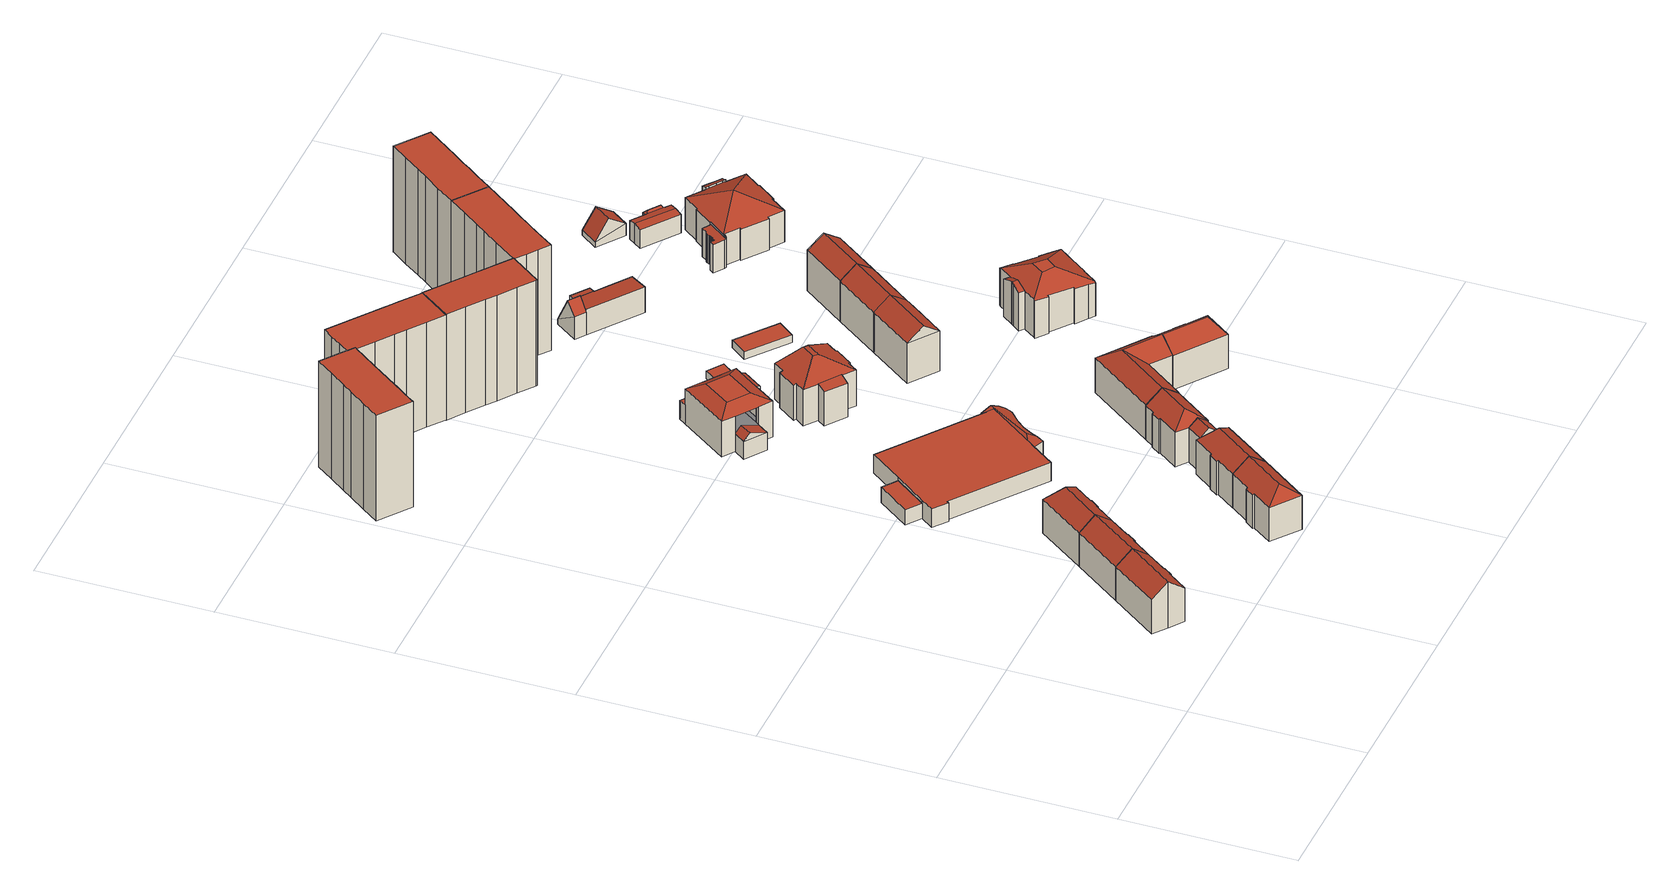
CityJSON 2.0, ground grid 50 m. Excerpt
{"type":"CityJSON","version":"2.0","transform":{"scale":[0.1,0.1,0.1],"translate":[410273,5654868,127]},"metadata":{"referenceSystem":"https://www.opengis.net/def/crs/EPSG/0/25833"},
"CityObjects":{
"building1":{"type":"Building","attributes":{"Dachtyp_tdc":"tdcGableRoof","Gemeindeschluessel":14612000,"Dachneigung":37.64,"QualitaetDacherkennung":89,"Geometrietyp2DReferenz":"3000","measuredHeight":14.77,"function":"31001_9998","roofType":"3100"},"geometry":[{"type":"Solid","lod":"2","boundaries":[[[[0,1,2,3]],[[1,4,5,2]],[[4,6,7,5]],[[6,8,9,7]],[[8,10,11,9]],[[10,12,13,11]],[[12,14,15,13]],[[14,16,17,15]],[[16,18,19,17]],[[18,0,3,19]],[[14,12,10,8]],[[8,6,4,1,0,18,16,14]],[[3,2,5,7,9,11,13,15,17,19]]]],"semantics":{"surfaces":[{"type":"WallSurface"},{"type":"RoofSurface"},{"type":"GroundSurface"}],"values":[[0,0,0,0,0,0,0,0,0,0,1,1,2]]}}]},
"building2":{"type":"Building","attributes":{"Dachtyp_tdc":"tdcGableRoof","Gemeindeschluessel":14612000,"Dachneigung":37.69,"QualitaetDacherkennung":86,"Geometrietyp2DReferenz":"3000","measuredHeight":14.73,"function":"31001_9998","roofType":"3100"},"geometry":[{"type":"Solid","lod":"2","boundaries":[[[[20,21,22,23]],[[21,24,25,22]],[[24,16,17,25]],[[16,26,27,17]],[[26,12,13,27]],[[12,28,29,13]],[[28,30,31,29]],[[30,32,33,31]],[[32,34,35,33]],[[34,20,23,35]],[[30,28,12,26]],[[26,16,24,21,20,34,32,30]],[[23,22,25,17,27,13,29,31,33,35]]]],"semantics":{"surfaces":[{"type":"WallSurface"},{"type":"RoofSurface"},{"type":"GroundSurface"}],"values":[[0,0,0,0,0,0,0,0,0,0,1,1,2]]}}]},
"building3":{"type":"Building","attributes":{"Dachtyp_tdc":"tdcHipAndGableRoof","Gemeindeschluessel":14612000,"Dachneigung":37.41,"QualitaetDacherkennung":75,"Geometrietyp2DReferenz":"3000","measuredHeight":14.69,"function":"31001_9998","roofType":"5000"},"geometry":[{"type":"Solid","lod":"2","boundaries":[[[[36,37,38,39]],[[37,32,33,38]],[[32,40,31,33]],[[40,28,29,31]],[[28,41,42,29]],[[41,43,44,42]],[[43,45,46,44]],[[45,47,48,46]],[[47,36,39,48]],[[43,41,49]],[[41,28,40,49]],[[40,32,37,36,47,45,43,49]],[[39,38,33,31,29,42,44,46,48]]]],"semantics":{"surfaces":[{"type":"WallSurface"},{"type":"RoofSurface"},{"type":"GroundSurface"}],"values":[[0,0,0,0,0,0,0,0,0,1,1,1,2]]}}]},
"building4":{"type":"Building","attributes":{"Dachtyp_tdc":"tdcPolyFlatRoof","Gemeindeschluessel":14612000,"Dachneigung":0,"QualitaetDacherkennung":45,"Geometrietyp2DReferenz":"3000","measuredHeight":33.95,"function":"31001_9998","roofType":"1000"},"geometry":[{"type":"Solid","lod":"2","boundaries":[[[[50,51,52,53]],[[51,54,55,52]],[[54,56,57,55]],[[56,58,59,57]],[[58,60,61,59]],[[60,62,63,61]],[[62,64,65,63]],[[64,66,67,65]],[[66,68,69,67]],[[68,70,71,69]],[[70,72,73,71]],[[72,74,75,73]],[[74,76,77,75]],[[76,78,79,77]],[[78,80,81,79]],[[80,82,83,81]],[[82,84,85,83]],[[84,86,87,85]],[[86,88,89,87]],[[88,50,53,89]],[[88,86,84,82,80,78,76,74,72,70,68,66,64,62,60,58,56,54,51,50]],[[53,52,55,57,59,61,63,65,67,69,71,73,75,77,79,81,83,85,87,89]]]],"semantics":{"surfaces":[{"type":"WallSurface"},{"type":"RoofSurface"},{"type":"GroundSurface"}],"values":[[0,0,0,0,0,0,0,0,0,0,0,0,0,0,0,0,0,0,0,0,1,2]]}}]},
"building5":{"type":"Building","attributes":{"Dachtyp_tdc":"tdcPolyFlatRoof","Gemeindeschluessel":14612000,"Dachneigung":0,"QualitaetDacherkennung":72,"Geometrietyp2DReferenz":"3000","measuredHeight":4.89,"function":"31001_9998","roofType":"1000"},"geometry":[{"type":"Solid","lod":"2","boundaries":[[[[90,91,92,93]],[[91,94,95,92]],[[94,96,97,95]],[[96,90,93,97]],[[96,94,91,90]],[[93,92,95,97]]]],"semantics":{"surfaces":[{"type":"WallSurface"},{"type":"RoofSurface"},{"type":"GroundSurface"}],"values":[[0,0,0,0,1,2]]}}]},
"building6":{"type":"Building","attributes":{"Dachtyp_tdc":"tdcHipAndGableRoof","Gemeindeschluessel":14612000,"Dachneigung":37.78,"QualitaetDacherkennung":87,"Geometrietyp2DReferenz":"3000","measuredHeight":14.72,"function":"31001_9998","roofType":"5000"},"geometry":[{"type":"Solid","lod":"2","boundaries":[[[[98,99,100,101]],[[99,102,103,100]],[[102,104,105,103]],[[104,106,107,105]],[[106,108,109,107]],[[108,110,111,109]],[[110,112,113,111]],[[112,114,115,113]],[[114,98,101,115]],[[110,108,116]],[[108,106,104,116]],[[104,102,99,98,114,112,110,116]],[[101,100,103,105,107,109,111,113,115]]]],"semantics":{"surfaces":[{"type":"WallSurface"},{"type":"RoofSurface"},{"type":"GroundSurface"}],"values":[[0,0,0,0,0,0,0,0,0,1,1,1,2]]}}]},
"building7":{"type":"Building","attributes":{"Dachtyp_tdc":"tdcHipAndGableRoof","Gemeindeschluessel":14612000,"Dachneigung":37.59,"QualitaetDacherkennung":84,"Geometrietyp2DReferenz":"3000","measuredHeight":14.84,"function":"31001_9998","roofType":"5000"},"geometry":[{"type":"Solid","lod":"2","boundaries":[[[[104,102,117,118]],[[102,119,120,117]],[[119,121,122,120]],[[121,123,124,122]],[[123,125,126,124]],[[125,127,128,126]],[[127,129,130,128]],[[129,131,132,130]],[[131,133,134,132]],[[133,135,136,134]],[[135,106,137,136]],[[106,104,118,137]],[[133,131,129,127,138]],[[127,125,123,121,119,102,104,138]],[[104,106,135,133,138]],[[118,117,120,122,124,126,128,130,132,134,136,137]]]],"semantics":{"surfaces":[{"type":"WallSurface"},{"type":"RoofSurface"},{"type":"GroundSurface"}],"values":[[0,0,0,0,0,0,0,0,0,0,0,0,1,1,1,2]]}}]},
"building8":{"type":"Building","attributes":{"Gemeindeschluessel":14612000,"Geometrietyp2DReferenz":"3000","function":"31001_9998","roofType":"9999"},"children":["building8-1","building8-2"]},
"building8-1":{"type":"BuildingPart","attributes":{"Dachtyp_tdc":"tdcFreeFormRoof","Dachneigung":10.97,"QualitaetDacherkennung":40,"Geometrietyp2DReferenz":"3000","measuredHeight":5.57,"roofType":"5000"},"parents":["building8"],"geometry":[{"type":"MultiSurface","lod":"2","boundaries":[[[139,140,141,142]],[[140,143,144,141]],[[143,145,146,144]],[[145,147,148,146]],[[147,149,150,148]],[[151,152,153,154]],[[152,155,156,153]],[[155,157,158,156]],[[157,159,160,158]],[[159,161,162,160]],[[161,163,164,162]],[[163,139,142,164]],[[147,165,166,167,149]],[[163,161,159,157,155,166,165,145,143,140,139]],[[168,167,166,155,152,151]],[[147,145,165]],[[142,141,144,146,148,150,169,154,153,156,158,160,162,164]]],"semantics":{"surfaces":[{"type":"WallSurface"},{"type":"RoofSurface"},{"type":"GroundSurface"}],"values":[0,0,0,0,0,0,0,0,0,0,0,0,1,1,1,0,2]}}]},
"building8-2":{"type":"BuildingPart","attributes":{"Dachtyp_tdc":"tdcPolyFlatRoof","Dachneigung":0,"QualitaetDacherkennung":28,"Geometrietyp2DReferenz":"3000","measuredHeight":5.93,"roofType":"1000"},"parents":["building8"],"geometry":[{"type":"MultiSurface","lod":"2","boundaries":[[[170,171,172,150,149]],[[171,173,174,172]],[[173,175,176,174]],[[175,177,178,176]],[[177,179,92,178]],[[179,180,93,92]],[[180,181,182,93]],[[181,183,151,154,182]],[[181,180,179,177,175,173,171,170,184,183]],[[154,169,150,172,174,176,178,92,93,182]]],"semantics":{"surfaces":[{"type":"WallSurface"},{"type":"RoofSurface"},{"type":"GroundSurface"}],"values":[0,0,0,0,0,0,0,0,1,2]}}]},
"building9":{"type":"Building","attributes":{"Dachtyp_tdc":"tdcPolyFlatRoof","Gemeindeschluessel":14612000,"Dachneigung":0,"QualitaetDacherkennung":46,"Geometrietyp2DReferenz":"3000","measuredHeight":33.75,"function":"31001_9998","roofType":"1000"},"geometry":[{"type":"Solid","lod":"2","boundaries":[[[[185,186,187,188]],[[186,189,190,187]],[[189,191,192,190]],[[191,193,194,192]],[[193,195,196,194]],[[195,197,198,196]],[[197,199,200,198]],[[199,201,202,200]],[[201,203,204,202]],[[203,205,206,204]],[[205,207,208,206]],[[207,209,210,208]],[[209,211,212,210]],[[211,213,214,212]],[[213,215,216,214]],[[215,185,188,216]],[[215,213,211,209,207,205,203,201,199,197,195,193,191,189,186,185]],[[188,187,190,192,194,196,198,200,202,204,206,208,210,212,214,216]]]],"semantics":{"surfaces":[{"type":"WallSurface"},{"type":"RoofSurface"},{"type":"GroundSurface"}],"values":[[0,0,0,0,0,0,0,0,0,0,0,0,0,0,0,0,1,2]]}}]},
"building10":{"type":"Building","attributes":{"Gemeindeschluessel":14612000,"Geometrietyp2DReferenz":"3000","function":"31001_9998","roofType":"9999"},"children":["building10-1","building10-2"]},
"building10-1":{"type":"BuildingPart","attributes":{"Dachtyp_tdc":"tdcHipAndGableRoof","Dachneigung":37.81,"QualitaetDacherkennung":75,"Geometrietyp2DReferenz":"3000","measuredHeight":14.89,"roofType":"5000"},"parents":["building10"],"geometry":[{"type":"MultiSurface","lod":"2","boundaries":[[[217,218,219,220]],[[218,221,222,219]],[[221,223,224,222]],[[223,225,226,224]],[[225,227,228,226]],[[227,229,230,228]],[[231,232,233,234]],[[232,235,236,233]],[[235,237,238,236]],[[237,217,220,238]],[[232,231,229,227,239]],[[227,225,223,239]],[[223,221,218,217,237,235,232,239]],[[220,219,222,224,226,228,230,234,233,236,238]]],"semantics":{"surfaces":[{"type":"WallSurface"},{"type":"RoofSurface"},{"type":"GroundSurface"}],"values":[0,0,0,0,0,0,0,0,0,0,1,1,1,2]}}]},
"building10-2":{"type":"BuildingPart","attributes":{"Dachtyp_tdc":"tdcGableRoof","Dachneigung":36.91,"QualitaetDacherkennung":75,"Geometrietyp2DReferenz":"3000","measuredHeight":13.23,"roofType":"3100"},"parents":["building10"],"geometry":[{"type":"MultiSurface","lod":"2","boundaries":[[[240,241,132,230,229]],[[241,129,130,132]],[[129,242,231,234,130]],[[129,241,243]],[[240,242,244]],[[241,240,244,243]],[[242,129,243,244]],[[230,132,130,234]]],"semantics":{"surfaces":[{"type":"WallSurface"},{"type":"RoofSurface"},{"type":"GroundSurface"}],"values":[0,0,0,0,0,1,1,2]}}]},
"building11":{"type":"Building","attributes":{"Gemeindeschluessel":14612000,"Geometrietyp2DReferenz":"3000","function":"31001_9998","roofType":"9999"},"children":["building11-1","building11-2","building11-3","building11-4","building11-5"]},
"building11-1":{"type":"BuildingPart","attributes":{"Dachtyp_tdc":"tdcHipAndGableRoof","Dachneigung":24.59,"QualitaetDacherkennung":21,"Geometrietyp2DReferenz":"3000","measuredHeight":7.36,"roofType":"5000"},"parents":["building11"],"geometry":[{"type":"MultiSurface","lod":"2","boundaries":[[[245,246,247,248]],[[246,249,250,247]],[[249,251,252,250]],[[249,246,253]],[[246,245,254,253]],[[251,249,253,254]],[[248,247,250,252]]],"semantics":{"surfaces":[{"type":"WallSurface"},{"type":"RoofSurface"},{"type":"GroundSurface"}],"values":[0,0,0,1,1,1,2]}}]},
"building11-2":{"type":"BuildingPart","attributes":{"Dachtyp_tdc":"tdcPolyFlatRoof","Dachneigung":22.56,"QualitaetDacherkennung":37,"Geometrietyp2DReferenz":"3000","measuredHeight":11.44,"roofType":"2100"},"parents":["building11"],"geometry":[{"type":"MultiSurface","lod":"2","boundaries":[[[255,256,257,258]],[[259,260,261,262]],[[260,255,258,261]],[[260,259,256,255]],[[258,257,262,261]]],"semantics":{"surfaces":[{"type":"WallSurface"},{"type":"RoofSurface"},{"type":"GroundSurface"}],"values":[0,0,0,1,2]}}]},
"building11-3":{"type":"BuildingPart","attributes":{"Dachtyp_tdc":"tdcGableRoof","Dachneigung":19.86,"QualitaetDacherkennung":13,"Geometrietyp2DReferenz":"3000","measuredHeight":7.54,"roofType":"3100"},"parents":["building11"],"geometry":[{"type":"MultiSurface","lod":"2","boundaries":[[[263,264,265,266]],[[264,267,268,265]],[[269,263,266,270]],[[269,271,272,263]],[[273,272,271,274]],[[264,273,274,267]],[[263,272,273,264]],[[266,265,268,270]]],"semantics":{"surfaces":[{"type":"WallSurface"},{"type":"RoofSurface"},{"type":"GroundSurface"}],"values":[0,0,0,1,1,0,0,2]}}]},
"building11-4":{"type":"BuildingPart","attributes":{"Dachtyp_tdc":"tdcPolyFlatRoof","Dachneigung":0,"QualitaetDacherkennung":38,"Geometrietyp2DReferenz":"3000","measuredHeight":6.1,"roofType":"1000"},"parents":["building11"],"geometry":[{"type":"MultiSurface","lod":"2","boundaries":[[[275,276,277,278]],[[276,279,280,277]],[[281,275,278,282]],[[281,279,276,275]],[[278,277,280,282]]],"semantics":{"surfaces":[{"type":"WallSurface"},{"type":"RoofSurface"},{"type":"GroundSurface"}],"values":[0,0,0,1,2]}}]},
"building11-5":{"type":"BuildingPart","attributes":{"Dachtyp_tdc":"tdcCutTentRoof","Dachneigung":0.595,"QualitaetDacherkennung":50,"Geometrietyp2DReferenz":"3000","measuredHeight":13.23,"roofType":"9999"},"parents":["building11"],"geometry":[{"type":"MultiSurface","lod":"2","boundaries":[[[283,284,257,256]],[[283,285,269,270,284]],[[286,287,288,268,267,274]],[[287,289,281,282,288]],[[290,291,245,248,280,279]],[[292,259,262,252,251]],[[283,256,259,292,293,294]],[[287,286,285,283,294,295]],[[289,287,295,296]],[[292,291,290,289,296,293]],[[296,295,294,293]],[[262,257,284,270,268,288,282,280,248,252]]],"semantics":{"surfaces":[{"type":"WallSurface"},{"type":"RoofSurface"},{"type":"GroundSurface"}],"values":[0,0,0,0,0,0,1,1,1,1,1,2]}}]},
"building12":{"type":"Building","attributes":{"Dachtyp_tdc":"tdcPolyFlatRoof","Gemeindeschluessel":14612000,"Dachneigung":0,"QualitaetDacherkennung":38,"Geometrietyp2DReferenz":"3000","measuredHeight":33.91,"function":"31001_9998","roofType":"1000"},"geometry":[{"type":"Solid","lod":"2","boundaries":[[[[297,298,299,300]],[[298,301,302,299]],[[301,303,304,302]],[[303,305,306,304]],[[305,307,308,306]],[[307,309,310,308]],[[309,311,312,310]],[[311,313,314,312]],[[313,315,316,314]],[[315,317,318,316]],[[317,319,320,318]],[[319,321,322,320]],[[321,323,324,322]],[[323,325,326,324]],[[325,297,300,326]],[[325,323,321,319,317,315,313,311,309,307,305,303,301,298,297]],[[300,299,302,304,306,308,310,312,314,316,318,320,322,324,326]]]],"semantics":{"surfaces":[{"type":"WallSurface"},{"type":"RoofSurface"},{"type":"GroundSurface"}],"values":[[0,0,0,0,0,0,0,0,0,0,0,0,0,0,0,1,2]]}}]},
"building13":{"type":"Building","attributes":{"Gemeindeschluessel":14612000,"Geometrietyp2DReferenz":"3000","function":"31001_9998","roofType":"9999"},"children":["building13-1","building13-2"]},
"building13-1":{"type":"BuildingPart","attributes":{"Dachtyp_tdc":"tdcCutTentRoof","Dachneigung":25.1,"QualitaetDacherkennung":61,"Geometrietyp2DReferenz":"3000","measuredHeight":15,"roofType":"9999"},"parents":["building13"],"geometry":[{"type":"MultiSurface","lod":"2","boundaries":[[[327,328,329,330]],[[328,331,332,329]],[[331,333,334,332]],[[333,335,336,334]],[[335,337,338,336]],[[337,339,340,338]],[[339,341,342,340]],[[341,343,344,342]],[[343,345,346,344]],[[345,347,348,346]],[[347,349,350,348]],[[349,351,352,350]],[[351,353,354,352]],[[353,355,356,354]],[[355,357,358,356]],[[357,359,360,358]],[[361,327,330,362]],[[337,335,333,331,328,327,363,364]],[[347,345,343,341,339,337,364,365]],[[357,355,353,351,349,347,365,366]],[[327,361,359,357,366,363]],[[366,365,364,363]],[[330,329,332,334,336,338,340,342,344,346,348,350,352,354,356,358,360,362]]],"semantics":{"surfaces":[{"type":"WallSurface"},{"type":"RoofSurface"},{"type":"GroundSurface"}],"values":[0,0,0,0,0,0,0,0,0,0,0,0,0,0,0,0,0,1,1,1,1,1,2]}}]},
"building13-2":{"type":"BuildingPart","attributes":{"Dachtyp_tdc":"tdcPolyFlatRoof","Dachneigung":16.68,"QualitaetDacherkennung":36,"Geometrietyp2DReferenz":"3000","measuredHeight":11.66,"roofType":"2100"},"parents":["building13"],"geometry":[{"type":"MultiSurface","lod":"2","boundaries":[[[367,368,369,360,359]],[[368,370,371,369]],[[370,372,373,371]],[[372,374,361,362,373]],[[374,372,370,368,367]],[[360,369,371,373,362]]],"semantics":{"surfaces":[{"type":"WallSurface"},{"type":"RoofSurface"},{"type":"GroundSurface"}],"values":[0,0,0,0,1,2]}}]},
"building14":{"type":"Building","attributes":{"Dachtyp_tdc":"tdcFreeFormRoof","Gemeindeschluessel":14612000,"Dachneigung":36.67,"QualitaetDacherkennung":79,"Geometrietyp2DReferenz":"3000","measuredHeight":14.81,"function":"31001_9998","roofType":"5000"},"geometry":[{"type":"Solid","lod":"2","boundaries":[[[[375,376,377,222]],[[376,378,379,377]],[[378,380,381,379]],[[380,382,383,381]],[[382,384,226,383]],[[384,375,222,226]],[[385,386,223,384,382]],[[387,385,382,380]],[[387,380,378]],[[386,385,387,378,376]],[[223,386,376,375]],[[223,375,384]],[[222,377,379,381,383,226]]]],"semantics":{"surfaces":[{"type":"WallSurface"},{"type":"RoofSurface"},{"type":"GroundSurface"}],"values":[[0,0,0,0,0,0,1,1,0,1,1,0,2]]}}]},
"building15":{"type":"Building","attributes":{"Dachtyp_tdc":"tdcPolyFlatRoof","Gemeindeschluessel":14612000,"Dachneigung":0,"QualitaetDacherkennung":67,"Geometrietyp2DReferenz":"3000","measuredHeight":2.4,"function":"31001_9998","roofType":"1000"},"geometry":[{"type":"Solid","lod":"2","boundaries":[[[[388,389,390,391]],[[389,392,393,390]],[[392,394,395,393]],[[394,388,391,395]],[[394,392,389,388]],[[391,390,393,395]]]],"semantics":{"surfaces":[{"type":"WallSurface"},{"type":"RoofSurface"},{"type":"GroundSurface"}],"values":[[0,0,0,0,1,2]]}}]},
"building16":{"type":"Building","attributes":{"Dachtyp_tdc":"tdcGableRoof","Gemeindeschluessel":14612000,"Dachneigung":35.41,"QualitaetDacherkennung":77,"Geometrietyp2DReferenz":"3000","measuredHeight":16.43,"function":"31001_9998","roofType":"3100"},"geometry":[{"type":"Solid","lod":"2","boundaries":[[[[396,397,398,399]],[[397,400,401,398]],[[400,402,403,401]],[[402,404,405,403]],[[404,406,407,405]],[[406,396,399,407]],[[406,408,409,396]],[[410,411,412,409,408,413]],[[402,410,413,404]],[[404,413,408,406]],[[397,412,411,400]],[[396,409,412,397]],[[400,411,410,402]],[[399,398,401,403,405,407]]]],"semantics":{"surfaces":[{"type":"WallSurface"},{"type":"RoofSurface"},{"type":"GroundSurface"}],"values":[[0,0,0,0,0,0,1,1,0,0,0,0,0,2]]}}]},
"building17":{"type":"Building","attributes":{"Dachtyp_tdc":"tdcHipAndGableRoof","Gemeindeschluessel":14612000,"Dachneigung":37.9,"QualitaetDacherkennung":80,"Geometrietyp2DReferenz":"3000","measuredHeight":14.85,"function":"31001_9998","roofType":"5000"},"geometry":[{"type":"Solid","lod":"2","boundaries":[[[[414,415,416,379]],[[415,417,418,416]],[[417,419,420,418]],[[419,421,422,420]],[[421,423,424,422]],[[423,425,426,424]],[[425,427,381,426]],[[427,428,429,381]],[[428,414,379,429]],[[425,423,430]],[[423,421,419,417,415,414,428,430]],[[428,427,425,430]],[[379,416,418,420,422,424,426,381,429]]]],"semantics":{"surfaces":[{"type":"WallSurface"},{"type":"RoofSurface"},{"type":"GroundSurface"}],"values":[[0,0,0,0,0,0,0,0,0,1,1,1,2]]}}]},
"building18":{"type":"Building","attributes":{"Dachtyp_tdc":"tdcPolyFlatRoof","Gemeindeschluessel":14612000,"Dachneigung":0,"QualitaetDacherkennung":87,"Geometrietyp2DReferenz":"3000","measuredHeight":2.32,"function":"31001_9998","roofType":"1000"},"geometry":[{"type":"Solid","lod":"2","boundaries":[[[[431,432,433,434]],[[432,435,436,433]],[[435,437,438,436]],[[437,431,434,438]],[[437,435,432,431]],[[434,433,436,438]]]],"semantics":{"surfaces":[{"type":"WallSurface"},{"type":"RoofSurface"},{"type":"GroundSurface"}],"values":[[0,0,0,0,1,2]]}}]},
"building19":{"type":"Building","attributes":{"Dachtyp_tdc":"tdcPolyFlatRoof","Gemeindeschluessel":14612000,"Dachneigung":0,"QualitaetDacherkennung":40,"Geometrietyp2DReferenz":"3000","measuredHeight":33.81,"function":"31001_9998","roofType":"1000"},"geometry":[{"type":"Solid","lod":"2","boundaries":[[[[439,440,441,442]],[[440,443,444,441]],[[443,445,446,444]],[[445,447,448,446]],[[447,449,450,448]],[[449,451,452,450]],[[451,453,454,452]],[[453,455,456,454]],[[455,457,458,456]],[[457,459,460,458]],[[459,461,462,460]],[[461,463,464,462]],[[463,465,466,464]],[[465,467,468,466]],[[467,439,442,468]],[[467,465,463,461,459,457,455,453,451,449,447,445,443,440,439]],[[442,441,444,446,448,450,452,454,456,458,460,462,464,466,468]]]],"semantics":{"surfaces":[{"type":"WallSurface"},{"type":"RoofSurface"},{"type":"GroundSurface"}],"values":[[0,0,0,0,0,0,0,0,0,0,0,0,0,0,0,1,2]]}}]},
"building20":{"type":"Building","attributes":{"Dachtyp_tdc":"tdcFreeFormRoof","Gemeindeschluessel":14612000,"Dachneigung":61.47,"QualitaetDacherkennung":4,"Geometrietyp2DReferenz":"3000","measuredHeight":10.6,"function":"31001_9998","roofType":"5000"},"geometry":[{"type":"Solid","lod":"2","boundaries":[[[[469,470,471,472]],[[470,473,474,471]],[[473,475,476,474]],[[475,477,478,476]],[[477,469,472,478]],[[479,477,475,473,480]],[[469,479,480,470]],[[473,470,480]],[[469,477,479]],[[472,471,474,476,478]]]],"semantics":{"surfaces":[{"type":"WallSurface"},{"type":"RoofSurface"},{"type":"GroundSurface"}],"values":[[0,0,0,0,0,1,1,0,0,2]]}}]},
"building21":{"type":"Building","attributes":{"Dachtyp_tdc":"tdcFreeFormRoof","Gemeindeschluessel":14612000,"Dachneigung":35.24,"QualitaetDacherkennung":78,"Geometrietyp2DReferenz":"3000","measuredHeight":16.45,"function":"31001_9998","roofType":"5000"},"geometry":[{"type":"Solid","lod":"2","boundaries":[[[[396,481,482,483]],[[481,484,485,482]],[[484,412,486,485]],[[412,396,483,486]],[[409,487,481,396]],[[484,487,409,412]],[[484,481,487]],[[396,412,409]],[[483,482,485,486]]]],"semantics":{"surfaces":[{"type":"WallSurface"},{"type":"RoofSurface"},{"type":"GroundSurface"}],"values":[[0,0,0,0,1,1,0,0,2]]}}]},
"building22":{"type":"Building","attributes":{"Gemeindeschluessel":14612000,"Geometrietyp2DReferenz":"3000","function":"31001_9998","roofType":"9999"},"children":["building22-1","building22-2"]},
"building22-1":{"type":"BuildingPart","attributes":{"Dachtyp_tdc":"tdcPolyFlatRoof","Dachneigung":2.63,"QualitaetDacherkennung":48,"Geometrietyp2DReferenz":"3000","measuredHeight":7.75,"roofType":"2100"},"parents":["building22"],"geometry":[{"type":"MultiSurface","lod":"2","boundaries":[[[488,489,478,490,491]],[[489,492,493,478]],[[492,494,495,496,493]],[[494,492,489,488]],[[490,478,493,496]]],"semantics":{"surfaces":[{"type":"WallSurface"},{"type":"RoofSurface"},{"type":"GroundSurface"}],"values":[0,0,0,1,2]}}]},
"building22-2":{"type":"BuildingPart","attributes":{"Dachtyp_tdc":"tdcPolyFlatRoof","Dachneigung":4.34,"QualitaetDacherkennung":72,"Geometrietyp2DReferenz":"3000","measuredHeight":8.14,"roofType":"2100"},"parents":["building22"],"geometry":[{"type":"MultiSurface","lod":"2","boundaries":[[[495,497,498,496]],[[497,499,500,498]],[[499,501,502,500]],[[501,503,504,502]],[[503,505,472,504]],[[505,491,490,472]],[[491,505,503,501,499,497,495]],[[496,498,500,502,504,472,490]]],"semantics":{"surfaces":[{"type":"WallSurface"},{"type":"RoofSurface"},{"type":"GroundSurface"}],"values":[0,0,0,0,0,0,1,2]}}]},
"building23":{"type":"Building","attributes":{"Gemeindeschluessel":14612000,"Geometrietyp2DReferenz":"3000","function":"31001_9998","roofType":"9999"},"children":["building23-1","building23-2","building23-3"]},
"building23-1":{"type":"BuildingPart","attributes":{"Dachtyp_tdc":"tdcFreeFormRoof","Dachneigung":60.29,"QualitaetDacherkennung":15,"Geometrietyp2DReferenz":"3000","measuredHeight":8.24,"roofType":"5000"},"parents":["building23"],"geometry":[{"type":"MultiSurface","lod":"2","boundaries":[[[506,507,508,509]],[[507,510,511,508]],[[510,512,513,511]],[[514,512,510]],[[515,514,510,507]],[[515,507,506]],[[514,515,506,512]],[[509,508,511,513]]],"semantics":{"surfaces":[{"type":"WallSurface"},{"type":"RoofSurface"},{"type":"GroundSurface"}],"values":[0,0,0,1,1,1,1,2]}}]},
"building23-2":{"type":"BuildingPart","attributes":{"Dachtyp_tdc":"tdcCutTentRoof","Dachneigung":26.56,"QualitaetDacherkennung":44,"Geometrietyp2DReferenz":"3000","measuredHeight":15.07,"roofType":"9999"},"parents":["building23"],"geometry":[{"type":"MultiSurface","lod":"2","boundaries":[[[516,517,518,519]],[[517,520,521,518]],[[520,522,523,521]],[[522,524,525,523]],[[524,526,527,525]],[[526,528,529,527]],[[528,530,506,509,529]],[[531,532,533,513,512]],[[532,534,535,533]],[[534,536,537,535]],[[536,538,539,537]],[[538,540,541,539]],[[540,542,543,541]],[[542,544,545,543]],[[544,546,547,545]],[[546,548,549,547]],[[548,550,551,549]],[[550,552,553,551]],[[552,554,555,553]],[[556,557,558,559]],[[557,560,561,558]],[[560,562,563,561]],[[562,564,565,563]],[[564,516,519,565]],[[536,534,532,531,530,528,526,566,567]],[[552,550,548,546,544,542,540,538,536,567,568]],[[560,557,556,569,570,554,552,568,571]],[[526,524,522,520,517,516,564,562,560,571,566]],[[571,568,567,566]],[[519,518,521,523,525,527,529,509,513,533,535,537,539,541,543,545,547,549,551,553,555,572,558,561,563,565]]],"semantics":{"surfaces":[{"type":"WallSurface"},{"type":"RoofSurface"},{"type":"GroundSurface"}],"values":[0,0,0,0,0,0,0,0,0,0,0,0,0,0,0,0,0,0,0,0,0,0,0,0,1,1,1,1,1,2]}}]},
"building23-3":{"type":"BuildingPart","attributes":{"Dachtyp_tdc":"tdcGableRoof","Dachneigung":22.19,"QualitaetDacherkennung":43,"Geometrietyp2DReferenz":"3000","measuredHeight":13.7,"roofType":"3100"},"parents":["building23"],"geometry":[{"type":"MultiSurface","lod":"2","boundaries":[[[573,574,555,554]],[[573,575,576,574]],[[575,577,578,576]],[[577,579,580,578]],[[579,581,582,580]],[[581,559,558,582]],[[577,575,573,554,583]],[[583,569,559,581,579,577]],[[558,572,555,574,576,578,580,582]]],"semantics":{"surfaces":[{"type":"WallSurface"},{"type":"RoofSurface"},{"type":"GroundSurface"}],"values":[0,0,0,0,0,0,1,1,2]}}]},
"building24":{"type":"Building","attributes":{"Dachtyp_tdc":"tdcGableRoof","Gemeindeschluessel":14612000,"Dachneigung":35.1,"QualitaetDacherkennung":74,"Geometrietyp2DReferenz":"3000","measuredHeight":16.45,"function":"31001_9998","roofType":"3100"},"geometry":[{"type":"Solid","lod":"2","boundaries":[[[[584,585,586,482]],[[585,587,588,586]],[[587,484,485,588]],[[484,584,482,485]],[[587,585,589]],[[584,484,487]],[[585,584,487,589]],[[484,587,589,487]],[[482,586,588,485]]]],"semantics":{"surfaces":[{"type":"WallSurface"},{"type":"RoofSurface"},{"type":"GroundSurface"}],"values":[[0,0,0,0,0,0,1,1,2]]}}]},
"building25":{"type":"Building","attributes":{"Dachtyp_tdc":"tdcPolyFlatRoof","Gemeindeschluessel":14612000,"Dachneigung":0,"QualitaetDacherkennung":40,"Geometrietyp2DReferenz":"3000","measuredHeight":33.94,"function":"31001_9998","roofType":"1000"},"geometry":[{"type":"Solid","lod":"2","boundaries":[[[[590,591,592,593]],[[591,594,595,592]],[[594,596,597,595]],[[596,465,598,597]],[[465,463,599,598]],[[463,600,601,599]],[[600,602,603,601]],[[602,604,605,603]],[[604,606,607,605]],[[606,608,609,607]],[[608,610,611,609]],[[610,612,613,611]],[[612,614,615,613]],[[614,590,593,615]],[[614,612,610,608,606,604,602,600,463,465,596,594,591,590]],[[593,592,595,597,598,599,601,603,605,607,609,611,613,615]]]],"semantics":{"surfaces":[{"type":"WallSurface"},{"type":"RoofSurface"},{"type":"GroundSurface"}],"values":[[0,0,0,0,0,0,0,0,0,0,0,0,0,0,1,2]]}}]},
"building26":{"type":"Building","attributes":{"Dachtyp_tdc":"tdcGableRoof","Gemeindeschluessel":14612000,"Dachneigung":54.41,"QualitaetDacherkennung":3,"Geometrietyp2DReferenz":"3000","measuredHeight":7.55,"function":"31001_9998","roofType":"3100"},"geometry":[{"type":"Solid","lod":"2","boundaries":[[[[616,617,618,619]],[[617,620,621,618]],[[620,622,623,621]],[[622,616,619,623]],[[620,617,624]],[[616,622,625]],[[617,616,625,624]],[[622,620,624,625]],[[619,618,621,623]]]],"semantics":{"surfaces":[{"type":"WallSurface"},{"type":"RoofSurface"},{"type":"GroundSurface"}],"values":[[0,0,0,0,0,0,1,1,2]]}}]},
"building27":{"type":"Building","attributes":{"Gemeindeschluessel":14612000,"Geometrietyp2DReferenz":"3000","function":"31001_9998","roofType":"9999"},"children":["building27-1","building27-2","building27-3"]},
"building27-1":{"type":"BuildingPart","attributes":{"Dachtyp_tdc":"tdcPolyFlatRoof","Dachneigung":5.22,"QualitaetDacherkennung":42,"Geometrietyp2DReferenz":"3000","measuredHeight":9.35,"roofType":"2100"},"parents":["building27"],"geometry":[{"type":"MultiSurface","lod":"2","boundaries":[[[626,627,628,629,630,631,632,633,634,635,636,637,638,639,640,641,642,643]],[[644,645,627,626]],[[645,646,628,627]],[[646,647,629,628]],[[647,648,630,629]],[[648,649,631,630]],[[649,650,632,631]],[[650,651,633,632]],[[651,652,634,633]],[[652,653,635,634]],[[653,654,636,635]],[[654,655,637,636]],[[655,656,638,637]],[[656,657,639,638]],[[657,658,640,639]],[[658,659,641,640]],[[660,659,658,657,656,655,654,653,652,651,650,649,648,647,646,645,644,661]]],"semantics":{"surfaces":[{"type":"GroundSurface"},{"type":"WallSurface"},{"type":"RoofSurface"}],"values":[0,1,1,1,1,1,1,1,1,1,1,1,1,1,1,1,2]}}]},
"building27-2":{"type":"BuildingPart","attributes":{"Dachtyp_tdc":"tdcPolyFlatRoof","Dachneigung":21.76,"QualitaetDacherkennung":45,"Geometrietyp2DReferenz":"3000","measuredHeight":11.1,"roofType":"2100"},"parents":["building27"],"geometry":[{"type":"MultiSurface","lod":"2","boundaries":[[[662,663,664,665,666]],[[663,667,668,664]],[[667,669,670,668]],[[669,671,672,670]],[[671,673,674,675,672]],[[671,669,667,663,662,676,673]],[[675,665,664,668,670,672]]],"semantics":{"surfaces":[{"type":"WallSurface"},{"type":"RoofSurface"},{"type":"GroundSurface"}],"values":[0,0,0,0,0,1,2]}}]},
"building27-3":{"type":"BuildingPart","attributes":{"Dachtyp_tdc":"tdcTentRoof","Dachneigung":24.26,"QualitaetDacherkennung":66,"Geometrietyp2DReferenz":"3000","measuredHeight":14.52,"roofType":"3500"},"parents":["building27"],"geometry":[{"type":"MultiSurface","lod":"2","boundaries":[[[677,678,679,680]],[[678,681,682,679]],[[681,666,665,682]],[[674,683,684,675]],[[683,685,686,684]],[[685,687,688,686]],[[687,689,690,688]],[[689,691,692,690]],[[691,693,694,692]],[[693,695,696,694]],[[695,697,698,696]],[[697,699,700,698]],[[699,701,702,700]],[[701,703,704,702]],[[703,705,706,704]],[[705,707,708,706]],[[707,709,644,626,708]],[[710,677,680,641,659]],[[683,674,666,681,711]],[[695,693,691,689,687,685,683,711]],[[712,709,707,705,703,701,699,697,695,711]],[[681,678,677,710,713,712,711]],[[680,679,682,665,675,684,686,688,690,692,694,696,698,700,702,704,706,708,626,643,642,641]]],"semantics":{"surfaces":[{"type":"WallSurface"},{"type":"RoofSurface"},{"type":"GroundSurface"}],"values":[0,0,0,0,0,0,0,0,0,0,0,0,0,0,0,0,0,0,1,1,1,1,2]}}]},
"building28":{"type":"Building","attributes":{"Gemeindeschluessel":14612000,"Geometrietyp2DReferenz":"3000","function":"31001_9998","roofType":"9999"},"children":["building28-1","building28-2"]},
"building28-1":{"type":"BuildingPart","attributes":{"Dachtyp_tdc":"tdcFreeFormRoof","Dachneigung":48.76,"QualitaetDacherkennung":15,"Geometrietyp2DReferenz":"3000","measuredHeight":6.43,"roofType":"5000"},"parents":["building28"],"geometry":[{"type":"MultiSurface","lod":"2","boundaries":[[[714,715,716,717]],[[715,718,719,716]],[[718,720,721,719]],[[722,723,718,715]],[[722,715,714]],[[723,722,714,720]],[[723,720,718]],[[721,717,716,719]]],"semantics":{"surfaces":[{"type":"WallSurface"},{"type":"RoofSurface"},{"type":"GroundSurface"}],"values":[0,0,0,1,1,1,1,2]}}]},
"building28-2":{"type":"BuildingPart","attributes":{"Dachtyp_tdc":"tdcGableRoof","Dachneigung":10.94,"QualitaetDacherkennung":53,"Geometrietyp2DReferenz":"3000","measuredHeight":6.47,"roofType":"3100"},"parents":["building28"],"geometry":[{"type":"MultiSurface","lod":"2","boundaries":[[[724,721,720]],[[724,725,726,721]],[[725,727,728,726]],[[727,729,730,728]],[[729,731,732,730]],[[731,733,734,732]],[[733,735,736,734]],[[735,737,717,736]],[[737,714,717]],[[733,731,729,727]],[[727,725,724,737,735,733]],[[721,726,728,730,732,734,736,717]]],"semantics":{"surfaces":[{"type":"WallSurface"},{"type":"RoofSurface"},{"type":"GroundSurface"}],"values":[0,0,0,0,0,0,0,0,0,1,1,2]}}]}
},
"vertices":[
[407,219,122],[389,194,122],[389,194,16],[407,219,16],[385,196,125],[385,196,16],[343,139,125],[343,139,16],[303,169,164],[303,169,16],[262,199,126],[262,199,16],[364,338,125],[364,338,16],[404,308,164],[404,308,16],[445,279,125],[445,279,16],[403,222,125],[403,222,16],
[510,360,122],[491,333,122],[491,333,16],[510,360,16],[487,336,125],[487,336,16],[405,308,164],[405,308,16],[468,479,125],[468,479,16],[508,450,164],[508,450,16],[549,420,125],[549,420,16],[507,363,125],[507,363,16],
[595,475,122],[591,478,125],[591,478,16],[595,475,16],[508,450,163],[570,619,125],[570,619,16],[651,560,125],[651,560,16],[610,503,125],[610,503,16],[613,501,122],[613,501,16],[593,564,163],
[235,2371,353],[198,2321,353],[198,2321,14],[235,2371,14],[187,2306,353],[187,2306,14],[163,2274,353],[163,2274,14],[148,2253,353],[148,2253,14],[137,2238,353],[137,2238,14],[121,2216,353],[121,2216,14],[107,2198,353],[107,2198,14],[93,2178,353],[93,2178,14],[3,2245,353],[3,2245,14],[38,2293,353],[38,2293,14],[75,2342,353],[75,2342,14],[96,2371,353],[96,2371,14],[131,2418,353],[131,2418,14],[168,2468,353],[168,2468,14],[169,2469,353],[169,2469,14],[234,2421,353],[234,2421,14],[241,2415,353],[241,2415,14],[259,2402,353],[259,2402,14],[250,2391,353],[250,2391,14],
[607,1034,49],[537,940,49],[537,940,0],[607,1034,0],[495,971,49],[495,971,0],[565,1064,49],[565,1064,0],
[810,149,116],[814,147,120],[814,147,11],[810,149,11],[856,204,120],[856,204,11],[896,174,158],[896,174,11],[937,144,119],[937,144,11],[833,3,119],[833,3,11],[752,63,120],[752,63,11],[794,120,120],[794,120,11],[791,123,116],[791,123,11],[810,58,158],
[856,204,10],[896,174,10],[897,260,120],[897,260,10],[893,263,117],[893,263,10],[912,288,117],[912,288,10],[916,286,120],[916,286,10],[959,345,120],[959,345,10],[969,338,120],[969,338,10],[1015,305,120],[1015,305,10],[1040,286,119],[1040,286,10],[975,196,119],[975,196,10],[937,144,10],[981,290,158],
[987,864,50],[956,837,52],[956,837,0],[987,864,0],[934,813,53],[934,813,0],[915,780,53],[915,780,0],[901,746,49],[901,746,0],[864,763,46],[864,763,0],[954,924,45],[964,941,45],[964,941,0],[954,924,0],[988,925,56],[988,925,0],[994,917,54],[994,917,0],[999,907,52],[999,907,0],[1000,890,50],[1000,890,0],[994,873,49],[994,873,0],[909,766,53],[908,794,56],[873,775,48],[973,910,54],[973,910,0],
[864,763,59],[810,689,59],[810,689,0],[555,878,59],[555,878,0],[551,872,59],[551,872,0],[510,903,59],[510,903,0],[537,940,59],[607,1034,59],[677,1129,59],[677,1129,0],[954,924,59],[973,910,59],
[482,2237,347],[435,2272,347],[435,2272,10],[482,2237,10],[385,2309,347],[385,2309,10],[356,2330,347],[356,2330,10],[308,2366,347],[308,2366,10],[259,2402,347],[259,2402,10],[241,2415,347],[241,2415,10],[266,2448,347],[266,2448,10],[288,2478,347],[288,2478,10],[310,2507,347],[310,2507,10],[425,2422,347],[425,2422,10],[457,2398,347],[457,2398,10],[478,2383,347],[478,2383,10],[493,2372,347],[493,2372,10],[513,2357,347],[513,2357,10],[550,2329,347],[550,2329,10],
[1028,493,117],[1031,491,120],[1031,491,10],[1028,493,10],[1053,520,120],[1053,520,10],[1093,490,158],[1093,490,10],[1134,460,119],[1134,460,10],[1050,346,119],[1050,346,10],[1047,349,119],[1047,349,10],[1001,382,119],[969,406,120],[969,406,10],[1001,382,10],[1012,464,120],[1012,464,10],[1009,466,117],[1009,466,10],[1029,403,158],
[1047,349,121],[1015,305,121],[1001,382,120],[992,321,142],[1024,365,142],
[787,1592,62],[802,1614,62],[802,1614,3],[787,1592,3],[839,1587,63],[839,1587,3],[824,1566,63],[824,1566,3],[820,1581,77],[815,1573,77],
[780,1482,113],[770,1490,118],[770,1490,3],[780,1482,3],[811,1548,118],[821,1540,113],[821,1540,3],[811,1548,3],
[667,1419,59],[608,1462,59],[608,1462,3],[667,1419,3],[631,1494,59],[631,1494,3],[691,1452,59],[691,1452,3],[647,1483,79],[624,1450,79],[608,1462,60],[631,1494,60],
[711,1678,64],[755,1647,64],[755,1647,3],[711,1678,3],[740,1626,64],[740,1626,3],[696,1657,64],[696,1657,3],
[726,1427,118],[726,1427,3],[691,1452,117],[631,1494,116],[598,1518,116],[598,1518,3],[696,1657,116],[740,1626,117],[787,1592,117],[824,1566,118],[772,1563,136],[715,1484,136],[655,1527,135],[711,1606,135],
[707,2071,348],[705,2073,348],[705,2073,9],[707,2071,9],[658,2108,348],[658,2108,9],[608,2144,348],[608,2144,9],[580,2165,348],[580,2165,9],[531,2201,348],[531,2201,9],[482,2237,348],[482,2237,9],[550,2329,348],[550,2329,9],[646,2258,348],[646,2258,9],[678,2235,348],[678,2235,9],[700,2218,348],[700,2218,9],[714,2208,348],[714,2208,9],[735,2192,348],[735,2192,9],[775,2162,348],[775,2162,9],[768,2154,348],[768,2154,9],
[798,1370,119],[818,1397,119],[818,1397,4],[798,1370,4],[811,1402,115],[811,1402,4],[851,1455,116],[851,1455,4],[857,1450,119],[857,1450,4],[879,1481,119],[879,1481,4],[917,1453,119],[917,1453,4],[920,1457,110],[920,1457,4],[978,1415,110],[978,1415,4],[975,1411,119],[975,1411,4],[1009,1385,119],[1009,1385,4],[987,1355,119],[987,1355,4],[992,1351,116],[992,1351,4],[955,1300,116],[955,1300,4],[950,1304,119],[950,1304,4],[928,1274,119],[928,1274,4],[893,1300,119],[893,1300,4],[834,1343,119],[834,1343,4],[901,1383,154],[928,1420,154],[941,1411,153],[913,1372,153],
[893,1300,121],[888,1293,118],[888,1293,4],[875,1277,112],[875,1277,4],[817,1320,112],[817,1320,4],[834,1343,121],
[1053,520,121],[1197,716,121],[1197,716,10],[1337,613,121],[1337,613,10],[1278,533,121],[1278,533,10],[1220,576,121],[1220,576,10],[1134,460,121],[1209,645,157],[1207,645,158],[1308,573,157],
[850,1608,27],[901,1679,27],[901,1679,3],[850,1608,3],[946,1647,27],[946,1647,3],[894,1577,27],[894,1577,3],
[1160,1314,133],[1240,1255,133],[1240,1255,5],[1160,1314,5],[1218,1225,133],[1218,1225,5],[1171,1161,133],[1171,1161,5],[1145,1126,133],[1145,1126,5],[1065,1185,133],[1065,1185,5],[1105,1155,169],[1200,1285,169],[1171,1161,134],[1218,1225,134],[1240,1255,134],[1145,1126,134],
[1337,613,119],[1392,573,119],[1392,573,10],[1394,576,116],[1394,576,10],[1423,554,116],[1423,554,10],[1421,551,119],[1421,551,10],[1475,511,119],[1475,511,10],[1417,432,120],[1417,432,10],[1278,533,120],[1307,572,158],[1307,572,10],[1421,489,158],
[1165,1575,26],[1127,1527,26],[1127,1527,3],[1165,1575,3],[1013,1617,26],[1013,1617,3],[1051,1664,26],[1051,1664,3],
[950,2208,344],[936,2188,344],[936,2188,6],[950,2208,6],[928,2178,344],[928,2178,6],[905,2147,344],[905,2147,6],[867,2094,344],[867,2094,6],[835,2118,344],[835,2118,6],[806,2139,344],[806,2139,6],[775,2162,344],[775,2162,6],[824,2230,344],[824,2230,6],[860,2277,344],[860,2277,6],[881,2306,344],[881,2306,6],[916,2353,344],[916,2353,6],[954,2405,344],[954,2405,6],[1046,2336,344],[1046,2336,6],[973,2238,344],[973,2238,6],
[961,2033,79],[932,2054,79],[932,2054,7],[961,2033,7],[979,2119,23],[979,2119,7],[983,2116,23],[983,2116,7],[1008,2098,23],[1008,2098,7],[980,2058,113],[950,2080,113],
[1255,1444,133],[1255,1444,4],[1160,1314,4],[1335,1385,134],[1335,1385,4],[1240,1255,4],[1296,1414,169],
[997,2083,84],[1008,2098,83],[997,2083,7],[997,2083,83],[1058,2061,83],[1058,2061,7],[1048,2046,84],[1048,2046,83],[1048,2046,7],
[1061,2037,83],[1061,2037,7],[1073,2028,83],[1073,2028,7],[1143,1977,83],[1143,1977,7],[1107,1927,88],[1107,1927,7],[961,2033,88],
[1587,932,63],[1606,918,63],[1606,918,2],[1587,932,2],[1568,867,63],[1568,867,2],[1549,881,63],[1549,881,2],[1565,884,85],[1589,915,84],
[1501,1057,122],[1563,1010,116],[1563,1010,2],[1501,1057,2],[1567,1015,113],[1567,1015,2],[1603,988,110],[1603,988,2],[1619,976,108],[1619,976,2],[1616,971,112],[1616,971,2],[1595,944,112],[1595,944,2],[1587,932,112],[1549,881,112],[1548,882,112],[1548,882,2],[1541,871,112],[1541,871,2],[1519,842,112],[1519,842,2],[1516,838,109],[1516,838,2],[1500,850,111],[1500,850,2],[1466,876,114],[1466,876,2],[1468,880,116],[1468,880,2],[1405,927,122],[1405,927,2],[1402,924,119],[1402,924,2],[1369,949,122],[1369,949,2],[1372,952,125],[1372,952,2],[1398,988,125],[1398,988,2],[1443,1048,125],[1443,1048,124],[1443,1048,2],[1443,1048,122],[1468,1082,125],[1468,1082,2],[1472,1086,121],[1472,1086,2],[1504,1062,118],[1504,1062,2],[1512,969,153],[1490,939,153],[1452,961,153],[1440,1043,125],[1418,1015,125],[1481,1000,153],[1418,1015,2],
[1384,999,125],[1384,999,2],[1400,1020,136],[1400,1020,2],[1404,1025,139],[1404,1025,2],[1406,1028,138],[1406,1028,2],[1429,1059,122],[1429,1059,2],[1418,1015,139],
[1255,1444,134],[1349,1571,134],[1349,1571,4],[1429,1512,134],[1429,1512,4],[1389,1541,169],
[1117,2433,344],[1102,2411,344],[1102,2411,5],[1117,2433,5],[1089,2395,344],[1089,2395,5],[1075,2376,344],[1075,2376,5],[1046,2336,5],[954,2405,5],[992,2456,344],[992,2456,5],[1028,2504,344],[1028,2504,5],[1049,2533,344],[1049,2533,5],[1084,2580,344],[1084,2580,5],[1120,2628,344],[1120,2628,5],[1121,2629,344],[1121,2629,5],[1213,2561,344],[1213,2561,5],[1141,2464,344],[1141,2464,5],
[1329,2151,19],[1366,2201,19],[1366,2201,3],[1329,2151,3],[1442,2145,41],[1442,2145,3],[1406,2095,41],[1406,2095,3],[1400,2176,78],[1363,2126,78],
[1369,1804,2],[1364,1805,2],[1335,1826,2],[1345,1839,2],[1356,1831,2],[1359,1835,2],[1363,1840,2],[1367,1845,2],[1368,1847,2],[1369,1850,2],[1371,1855,2],[1373,1859,2],[1377,1862,2],[1381,1864,2],[1392,1879,2],[1410,1865,2],[1413,1863,2],[1375,1812,2],[1369,1804,95],[1364,1805,95],[1335,1826,92],[1345,1839,92],[1356,1831,93],[1359,1835,93],[1363,1840,93],[1367,1845,93],[1368,1847,93],[1369,1850,93],[1371,1855,93],[1373,1859,93],[1377,1862,93],[1381,1864,93],[1392,1879,93],[1410,1865,95],[1413,1863,95],[1375,1812,95],
[1536,1924,113],[1546,1938,106],[1546,1938,2],[1536,1924,2],[1536,1924,106],[1563,1926,106],[1563,1926,2],[1581,1913,106],[1581,1913,2],[1596,1902,106],[1596,1902,2],[1586,1889,112],[1586,1889,106],[1586,1889,2],[1586,1889,113],
[1449,1918,104],[1451,1916,105],[1451,1916,2],[1449,1918,2],[1485,1962,106],[1485,1962,2],[1637,1852,106],[1637,1852,2],[1605,1808,105],[1605,1808,2],[1602,1805,105],[1602,1805,2],[1606,1802,103],[1606,1802,2],[1566,1748,102],[1566,1748,2],[1562,1751,104],[1562,1751,2],[1527,1703,103],[1527,1703,2],[1486,1733,103],[1486,1733,2],[1482,1728,100],[1482,1728,2],[1412,1780,101],[1412,1780,2],[1415,1783,103],[1415,1783,2],[1377,1811,103],[1377,1811,2],[1372,1804,99],[1372,1804,2],[1369,1804,98],[1410,1865,103],[1509,1836,147],[1375,1812,103],[1413,1863,104],
[1436,2050,57],[1446,2064,57],[1446,2064,3],[1436,2050,3],[1491,2030,57],[1491,2030,3],[1481,2016,57],[1481,2016,3],[1448,2051,67],[1480,2028,67],
[1481,2016,63],[1496,2005,63],[1496,2005,3],[1481,1986,67],[1481,1986,3],[1466,1966,63],[1466,1966,3],[1366,2041,63],[1366,2041,3],[1381,2061,67],[1381,2061,3],[1395,2080,63],[1395,2080,3],[1436,2050,63]
]}
